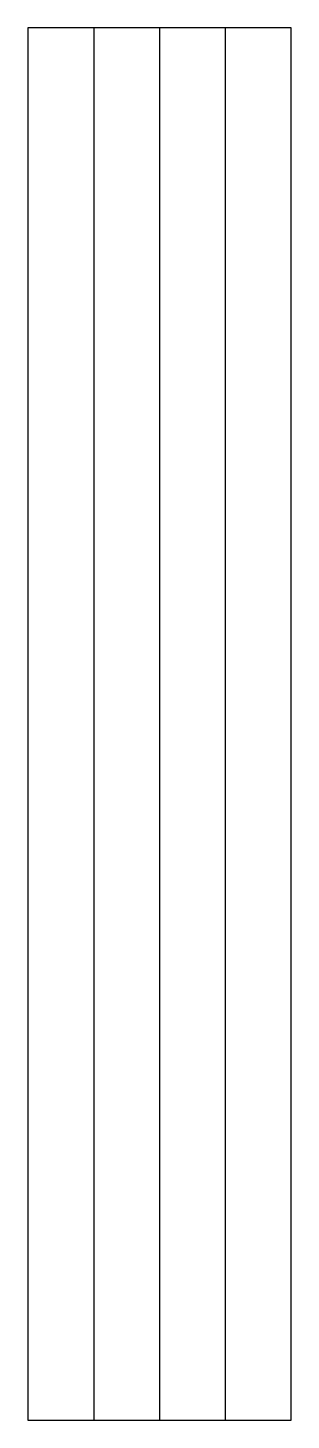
# Model space of a CAD drawing. Extents: x -22 to 22, y -235 to 0.
import ezdxf

# ---------------------------------------------------------------- set-up
doc = ezdxf.new("R2010")
doc.units = 0
doc.header["$LTSCALE"] = 0.375
doc.header["$MEASUREMENT"] = 0
doc.layers.add('S-WHAT', color=7, linetype='Continuous')
doc.layers.add('S-WSEC', color=7, linetype='Continuous')

msp = doc.modelspace()

# ---------------------------------------------------------------- linework, layer by layer
at = {"layer": 'S-WHAT'}
for p, q in [((-11.1125, 0), (-11.1125, -234.95)), ((0, 0), (0, -234.95)), ((11.1125, 0), (11.1125, -234.95))]:
    msp.add_line(p, q, dxfattribs=at)
at = {"layer": 'S-WSEC'}
msp.add_lwpolyline([(-22.225, -234.95), (22.225, -234.95), (22.225, 0), (-22.225, 0)], close=True, dxfattribs=at)

doc.saveas('drawing.dxf')
